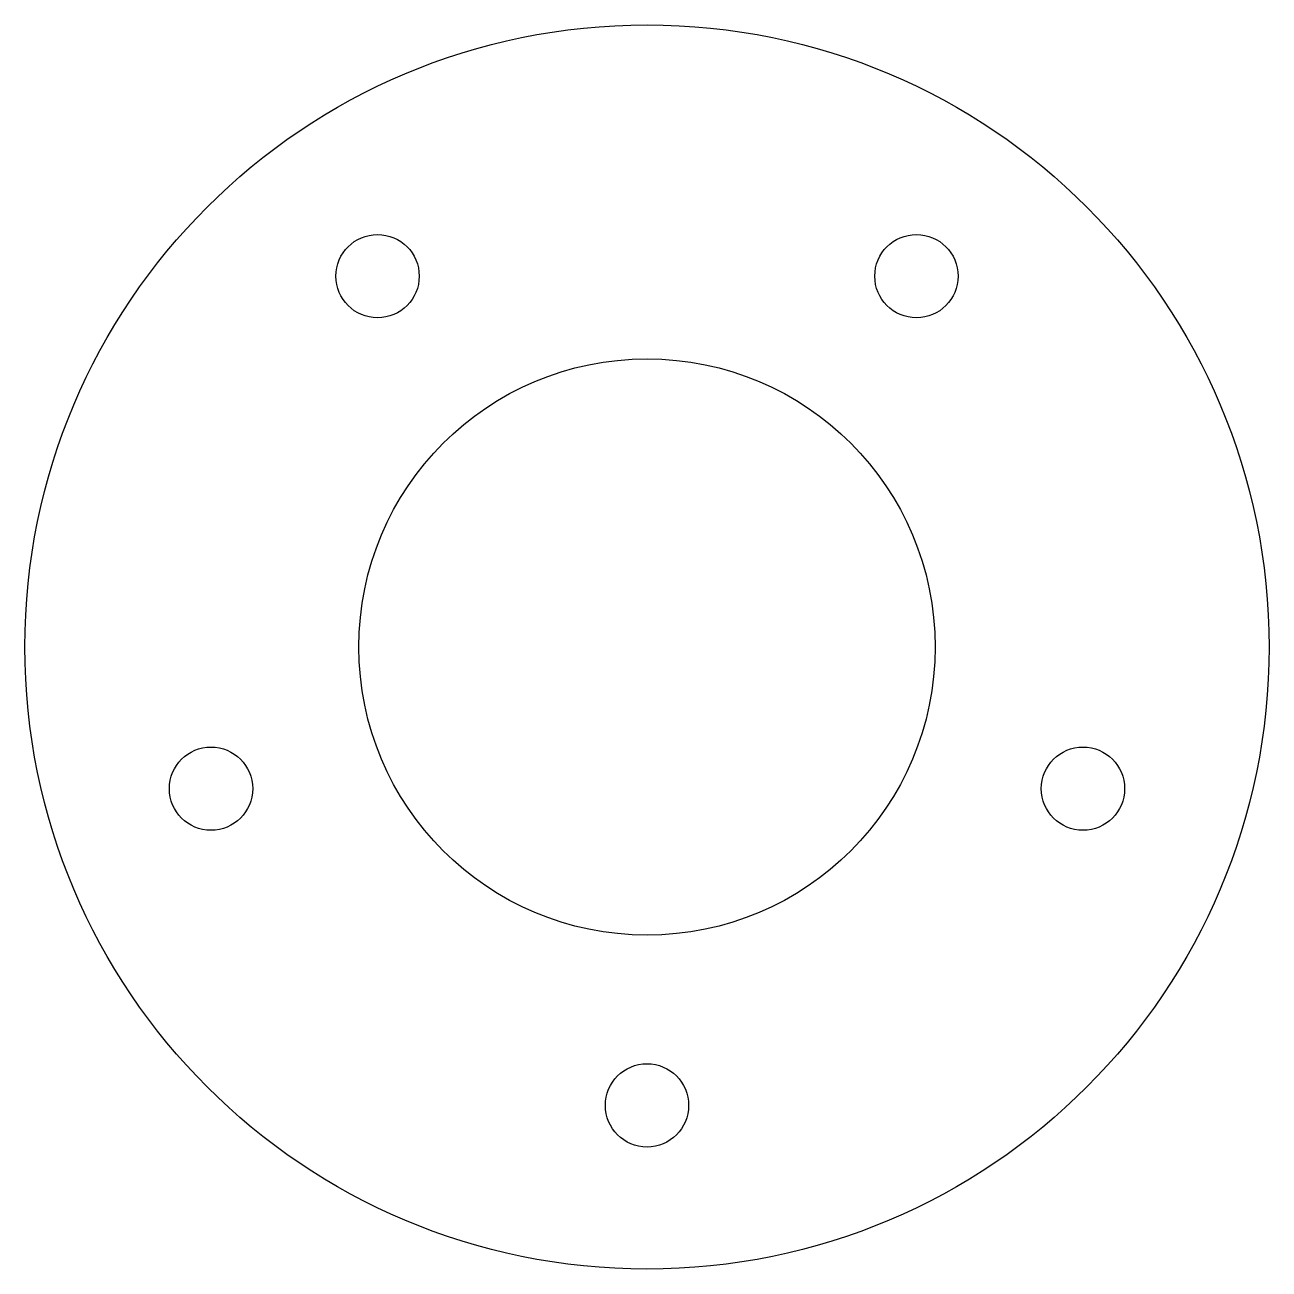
# Model space of a CAD drawing. Header units: inches. Extents: x -1.19 to 1.19, y -1.19 to 1.19.
import ezdxf

# ---------------------------------------------------------------- set-up
doc = ezdxf.new("R2010")
doc.units = ezdxf.units.IN
doc.header["$MEASUREMENT"] = 0

msp = doc.modelspace()

# ---------------------------------------------------------------- linework, layer by layer
at = {"linetype": 'Continuous', "lineweight": 25}
for centre, radius in [((0, 0), 1.1875), ((-0.5143, 0.7079), 0.0795), ((0.5143, 0.7079), 0.0795), ((0, 0), 0.55), ((-0.8322, -0.2704), 0.0795), ((0.8322, -0.2704), 0.0795), ((0, -0.875), 0.0795)]:
    msp.add_circle(centre, radius, dxfattribs=at)

doc.saveas('drawing.dxf')
